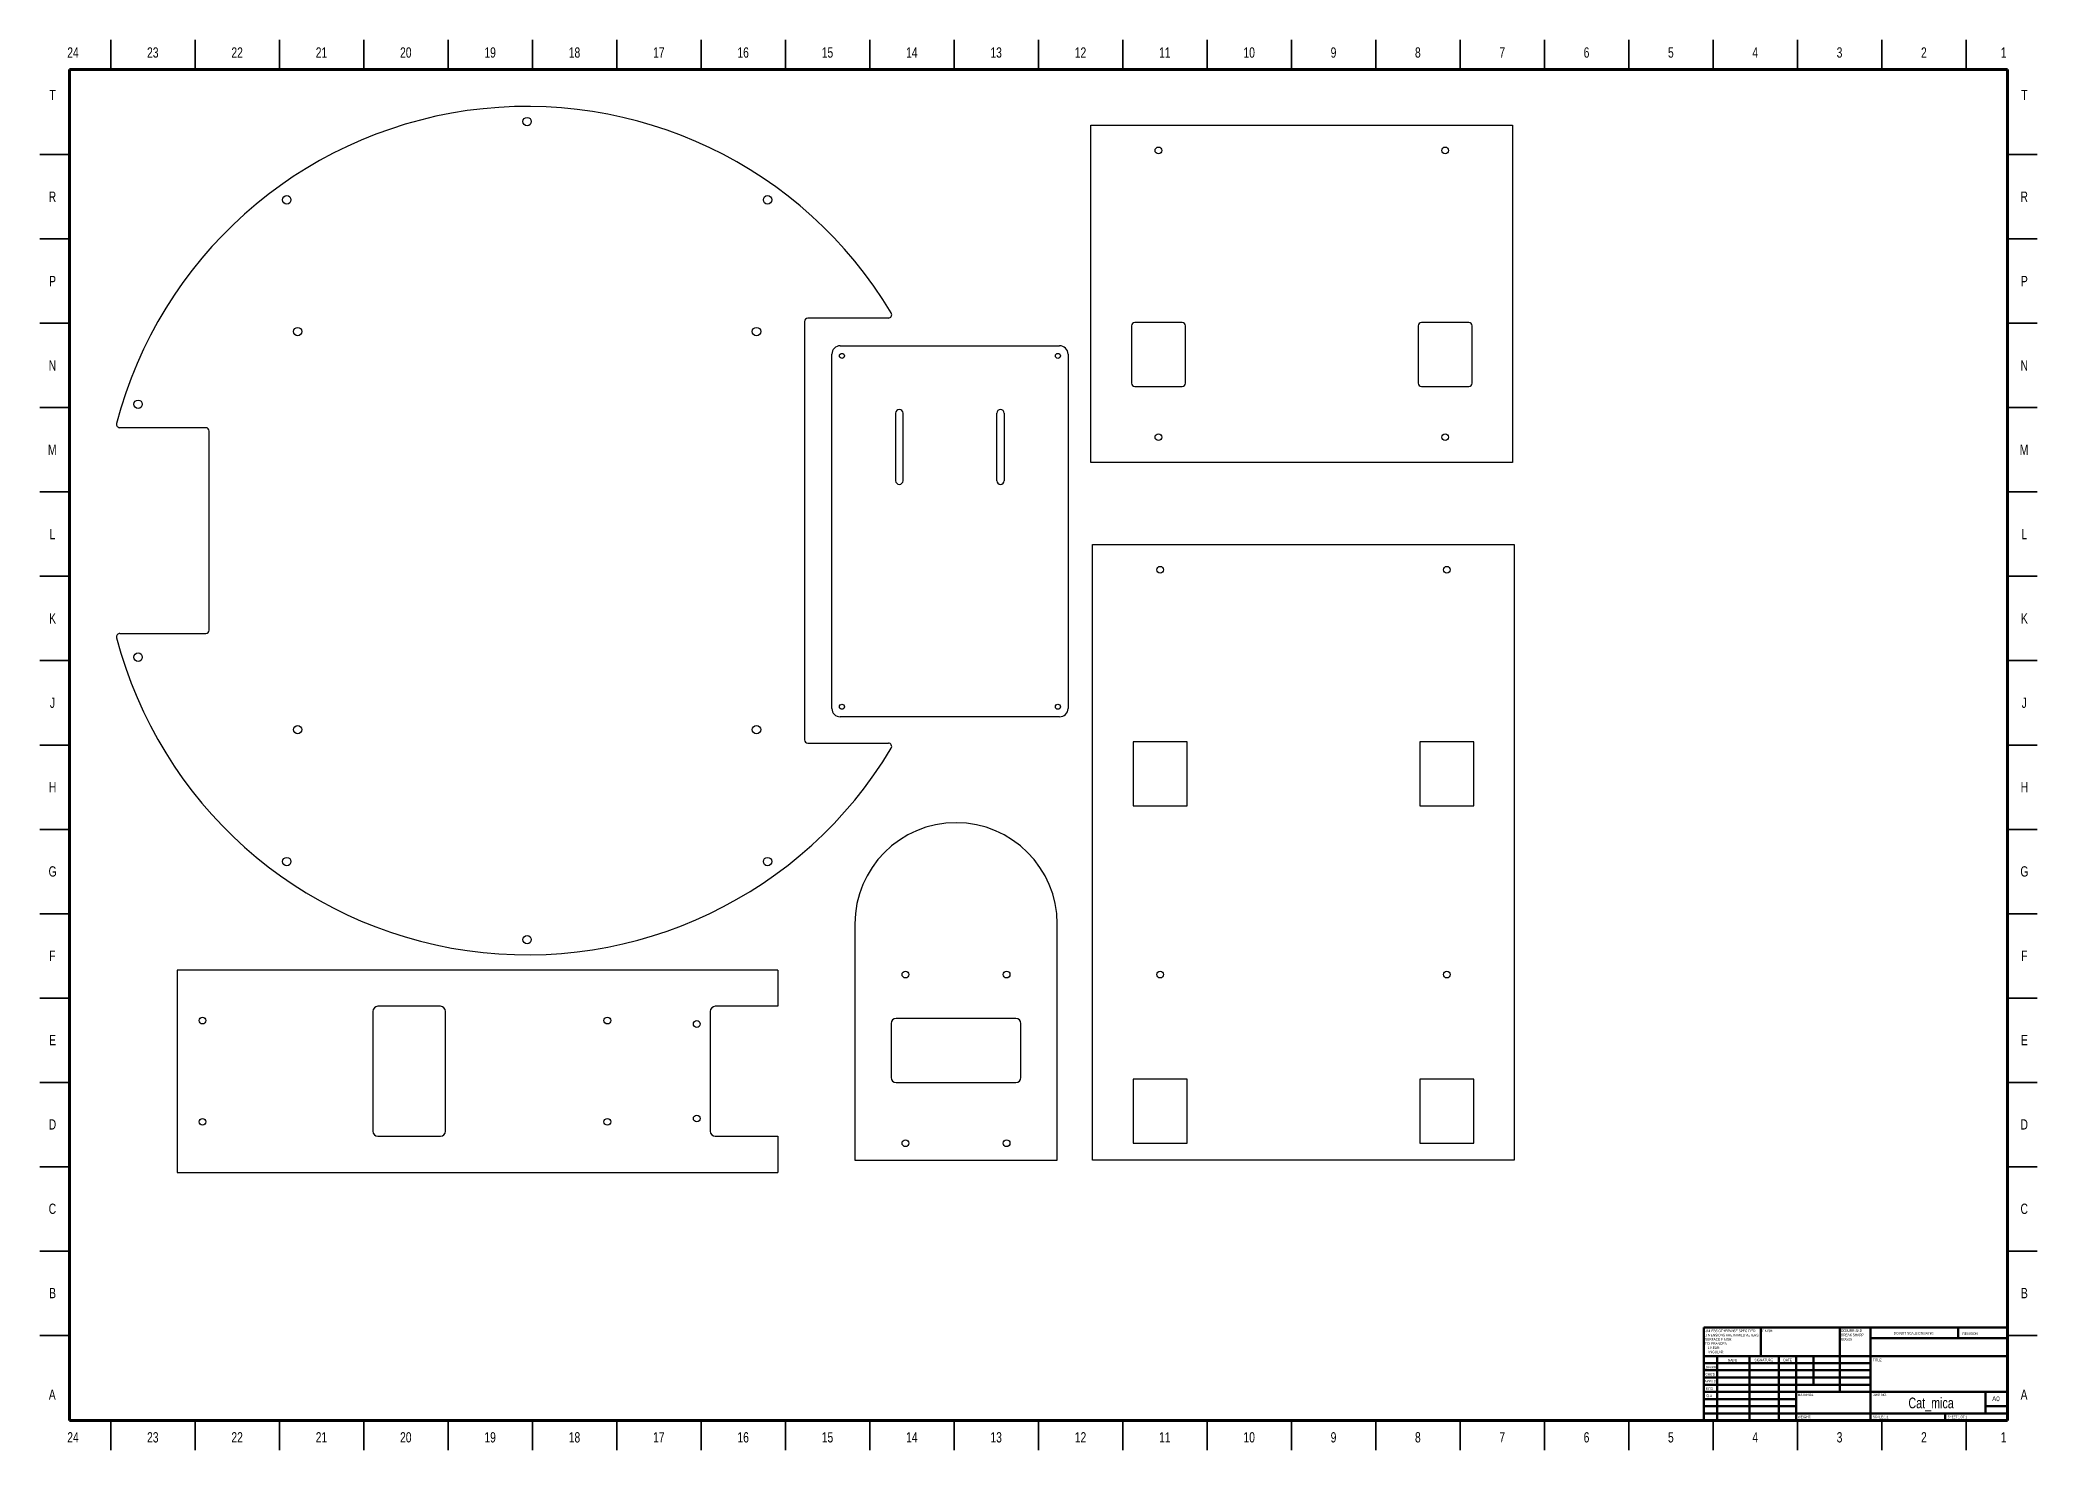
# Model space of a CAD drawing. Header units: millimetres. Extents: x 2 to 1187, y 2 to 839.
import ezdxf

# ---------------------------------------------------------------- set-up
doc = ezdxf.new("R2010")
doc.units = ezdxf.units.MM
doc.styles.add('SLDTEXTSTYLE0', font='TXT', dxfattribs={"width": 0.686449})
doc.styles.add('SLDTEXTSTYLE1', font='TXT', dxfattribs={"width": 0.75})
doc.styles.add('SLDTEXTSTYLE2', font='TXT', dxfattribs={"width": 0.6875})

# ---------------------------------------------------------------- blocks, each defined once
blk = doc.blocks.new('SW_NOTE_0')
at = {"color": 0, "linetype": 'Continuous', "lineweight": 0, "char_height": 1.5, "attachment_point": 1, "style": 'SLDTEXTSTYLE1'}
for s, insert in [('UNLESS OTHERWISE SPECIFIED:', (0, 1.9)), ('TOLERANCES:', (0, -5.6)), ('DIMENSIONS ARE IN MILLIMETERS', (0, -0.6)), ('SURFACE FINISH:', (0, -3.1)), ('ANGULAR:', (1.7, -10.6)), ('LINEAR:', (1.7, -8.1))]:
    blk.add_mtext(s, dxfattribs=dict(at, insert=insert))
blk = doc.blocks.new('SW_NOTE_1')
at = {"color": 0, "linetype": 'Continuous', "lineweight": 0, "char_height": 1.5, "attachment_point": 1, "style": 'SLDTEXTSTYLE1'}
for s, insert in [('DEBURR AND', (0, 1.9)), ('BREAK SHARP', (0, -0.6)), ('EDGES', (0, -3.1))]:
    blk.add_mtext(s, dxfattribs=dict(at, insert=insert))

msp = doc.modelspace()

# ---------------------------------------------------------------- linework, layer by layer
at = {"color": 7, "linetype": 'Continuous', "lineweight": 35}
for p, q in [((44.5, 821), (44.5, 838.5)), ((94.5, 821), (94.5, 838.5)), ((144.5, 821), (144.5, 838.5)), ((194.5, 821), (194.5, 838.5)), ((244.5, 821), (244.5, 838.5)), ((294.5, 821), (294.5, 838.5)), ((344.5, 821), (344.5, 838.5)), ((394.5, 821), (394.5, 838.5)), ((444.5, 821), (444.5, 838.5)), ((494.5, 821), (494.5, 838.5)), ((544.5, 821), (544.5, 838.5)), ((594.5, 821), (594.5, 838.5)), ((594.5, 838.5), (594.5, 821)), ((644.5, 821), (644.5, 838.5)), ((694.5, 821), (694.5, 838.5)), ((744.5, 821), (744.5, 838.5)), ((794.5, 821), (794.5, 838.5)), ((844.5, 821), (844.5, 838.5)), ((894.5, 821), (894.5, 838.5)), ((944.5, 821), (944.5, 838.5)), ((994.5, 821), (994.5, 838.5)), ((1044.5, 821), (1044.5, 838.5)), ((1094.5, 821), (1094.5, 838.5)), ((1144.5, 821), (1144.5, 838.5)), ((20, 770.5), (2.5, 770.5)), ((1169, 770.5), (1186.5, 770.5)), ((20, 720.5), (2.5, 720.5)), ((1169, 720.5), (1186.5, 720.5)), ((20, 670.5), (2.5, 670.5)), ((1169, 670.5), (1186.5, 670.5)), ((20, 620.5), (2.5, 620.5)), ((1169, 620.5), (1186.5, 620.5)), ((20, 570.5), (2.5, 570.5)), ((1169, 570.5), (1186.5, 570.5)), ((20, 520.5), (2.5, 520.5)), ((1169, 520.5), (1186.5, 520.5)), ((20, 470.5), (2.5, 470.5)), ((1169, 470.5), (1186.5, 470.5)), ((20, 420.5), (2.5, 420.5)), ((2.5, 420.5), (20, 420.5)), ((1169, 420.5), (1186.5, 420.5)), ((1186.5, 420.5), (1169, 420.5)), ((20, 370.5), (2.5, 370.5)), ((1169, 370.5), (1186.5, 370.5)), ((20, 320.5), (2.5, 320.5)), ((1169, 320.5), (1186.5, 320.5)), ((20, 270.5), (2.5, 270.5)), ((1169, 270.5), (1186.5, 270.5)), ((20, 220.5), (2.5, 220.5)), ((1169, 220.5), (1186.5, 220.5)), ((20, 170.5), (2.5, 170.5)), ((1169, 170.5), (1186.5, 170.5)), ((20, 120.5), (2.5, 120.5)), ((1169, 120.5), (1186.5, 120.5)), ((20, 70.5), (2.5, 70.5)), ((1169, 70.5), (1186.5, 70.5)), ((44.5, 20), (44.5, 2.5)), ((94.5, 20), (94.5, 2.5)), ((144.5, 20), (144.5, 2.5)), ((194.5, 20), (194.5, 2.5)), ((244.5, 20), (244.5, 2.5)), ((294.5, 20), (294.5, 2.5)), ((344.5, 20), (344.5, 2.5)), ((394.5, 20), (394.5, 2.5)), ((444.5, 20), (444.5, 2.5)), ((494.5, 20), (494.5, 2.5)), ((544.5, 20), (544.5, 2.5)), ((594.5, 20), (594.5, 2.5)), ((594.5, 2.5), (594.5, 20)), ((644.5, 20), (644.5, 2.5)), ((694.5, 20), (694.5, 2.5)), ((744.5, 20), (744.5, 2.5)), ((794.5, 20), (794.5, 2.5)), ((844.5, 20), (844.5, 2.5)), ((894.5, 20), (894.5, 2.5)), ((944.5, 20), (944.5, 2.5)), ((994.5, 20), (994.5, 2.5)), ((1044.5, 20), (1044.5, 2.5)), ((1094.5, 20), (1094.5, 2.5)), ((1144.5, 20), (1144.5, 2.5))]:
    msp.add_line(p, q, dxfattribs=at)
at = {"color": 7, "linetype": 'Continuous', "lineweight": 70}
for p, q in [((20, 20), (20, 821)), ((20, 821), (1169, 821)), ((1169, 821), (1169, 20)), ((1169, 20), (20, 20))]:
    msp.add_line(p, q, dxfattribs=at)
at = {"color": 7, "linetype": 'Continuous', "lineweight": 25}
for p, q in [((625.6, 788), (875.6, 788)), ((625.6, 588), (625.6, 788)), ((875.6, 788), (875.6, 588)), ((455.8, 671.6), (455.8, 423.6)), ((505.5, 673.6), (457.8, 673.6)), ((649.6, 669), (649.6, 635)), ((679.6, 671), (651.6, 671)), ((681.6, 635), (681.6, 669)), ((819.6, 669), (819.6, 635)), ((849.6, 671), (821.6, 671)), ((851.6, 635), (851.6, 669)), ((472, 442.2), (472, 652.2)), ((477, 657.2), (607, 657.2)), ((612, 652.2), (612, 442.2)), ((651.6, 633), (679.6, 633)), ((821.6, 633), (849.6, 633)), ((509.8, 617.2), (509.8, 577.2)), ((514.2, 577.2), (514.2, 617.2)), ((569.8, 577.2), (569.8, 617.2)), ((574.2, 617.2), (574.2, 577.2)), ((100.8, 608.6), (49.9, 608.6)), ((102.8, 488.6), (102.8, 606.6)), ((875.6, 588), (625.6, 588)), ((626.6, 539.4), (876.6, 539.4)), ((626.6, 174.4), (626.6, 539.4)), ((876.6, 539.4), (876.6, 174.4)), ((49.9, 486.6), (100.8, 486.6)), ((607, 437.2), (477, 437.2)), ((457.8, 421.6), (505.5, 421.6)), ((682.6, 422.4), (650.6, 422.4)), ((650.6, 422.4), (650.6, 384.4)), ((682.6, 384.4), (682.6, 422.4)), ((852.6, 422.4), (820.6, 422.4)), ((820.6, 422.4), (820.6, 384.4)), ((852.6, 384.4), (852.6, 422.4)), ((650.6, 384.4), (682.6, 384.4)), ((820.6, 384.4), (852.6, 384.4)), ((485.6, 314.4), (485.6, 174.4)), ((605.6, 174.4), (605.6, 314.4)), ((83.9, 287.1), (83.9, 167.1)), ((439.9, 287.1), (83.9, 287.1)), ((439.9, 287.1), (439.9, 265.6)), ((199.9, 262.6), (199.9, 191.6)), ((239.9, 265.6), (202.9, 265.6)), ((242.9, 191.6), (242.9, 262.6)), ((399.9, 262.6), (399.9, 191.6)), ((439.9, 265.6), (402.9, 265.6)), ((507.1, 255.4), (507.1, 223.4)), ((581.1, 258.4), (510.1, 258.4)), ((584.1, 223.4), (584.1, 255.4)), ((510.1, 220.4), (581.1, 220.4)), ((682.6, 222.4), (650.6, 222.4)), ((650.6, 222.4), (650.6, 184.4)), ((682.6, 184.4), (682.6, 222.4)), ((852.6, 222.4), (820.6, 222.4)), ((820.6, 222.4), (820.6, 184.4)), ((852.6, 184.4), (852.6, 222.4)), ((202.9, 188.6), (239.9, 188.6)), ((402.9, 188.6), (439.9, 188.6)), ((439.9, 188.6), (439.9, 167.1)), ((650.6, 184.4), (682.6, 184.4)), ((820.6, 184.4), (852.6, 184.4)), ((83.9, 167.1), (439.9, 167.1)), ((485.6, 174.4), (605.6, 174.4)), ((876.6, 174.4), (626.6, 174.4))]:
    msp.add_line(p, q, dxfattribs=at)
at = {"color": 7, "linetype": 'Continuous', "lineweight": 50}
for p, q in [((989, 75.2), (1169, 75.2)), ((989, 75.2), (989, 20)), ((1022.8, 58.2), (1022.8, 75.2)), ((1069.6, 75.2), (1069.6, 37)), ((1087.8, 75.2), (1087.8, 20)), ((1139.8, 68.9), (1139.8, 75.2)), ((1169, 68.9), (1087.8, 68.9)), ((1169, 58.2), (989, 58.2)), ((1087.8, 54), (989, 54)), ((1087.8, 49.8), (989, 49.8)), ((996.8, 58.2), (996.8, 20)), ((1016, 58.2), (1016, 20)), ((1033.4, 58.2), (1033.4, 20)), ((1043.6, 20), (1043.6, 58.2)), ((1054, 41.2), (1054, 58.2)), ((1087.8, 45.5), (989, 45.5)), ((1087.8, 41.2), (989, 41.2)), ((1043.6, 37), (989, 37)), ((1043.6, 37), (1169, 37)), ((1156, 24.2), (1156, 37)), ((1043.6, 32.7), (989, 32.7)), ((1043.6, 28.5), (989, 28.5)), ((989, 24.2), (1169, 24.2)), ((1132, 20), (1132, 24.2)), ((1169, 28.5), (1156, 28.5))]:
    msp.add_line(p, q, dxfattribs=at)
at = {"color": 7, "linetype": 'Continuous', "lineweight": 25}
for centre, radius in [((291.3, 790.1), 2.5), ((665.6, 773), 2), ((835.6, 773), 2), ((148.8, 743.7), 2.5), ((433.9, 743.7), 2.5), ((155.3, 665.6), 2.5), ((427.3, 665.6), 2.5), ((478, 651.2), 1.5), ((606, 651.2), 1.5), ((60.7, 622.5), 2.5), ((665.6, 603), 2), ((835.6, 603), 2), ((666.6, 524.4), 2), ((836.6, 524.4), 2), ((60.7, 472.6), 2.5), ((478, 443.2), 1.5), ((606, 443.2), 1.5), ((155.3, 429.6), 2.5), ((427.3, 429.6), 2.5), ((148.8, 351.4), 2.5), ((433.9, 351.4), 2.5), ((291.3, 305.1), 2.5), ((515.6, 284.4), 2), ((575.6, 284.4), 2), ((666.6, 284.4), 2), ((836.6, 284.4), 2), ((98.9, 257.1), 2), ((338.9, 257.1), 2), ((391.9, 255.1), 2), ((98.9, 197.1), 2), ((338.9, 197.1), 2), ((391.9, 199.1), 2), ((515.6, 184.4), 2), ((575.6, 184.4), 2)]:
    msp.add_circle(centre, radius, dxfattribs=at)
for centre, radius, start, end in [((291.3, 547.6), 251.5, 30.8656, 165.3742), ((505.5, 675.6), 2, 270, 30.8656), ((457.8, 671.6), 2, 90, 180), ((651.6, 669), 2, 90, 180), ((679.6, 669), 2, 0, 90), ((821.6, 669), 2, 90, 180), ((849.6, 669), 2, 0, 90), ((477, 652.2), 5, 90, 180), ((607, 652.2), 5, 0, 90), ((651.6, 635), 2, 180, 270), ((679.6, 635), 2, 270, 0), ((821.6, 635), 2, 180, 270), ((849.6, 635), 2, 270, 0), ((512, 617.2), 2.2, 0, 180), ((572, 617.2), 2.2, 0, 180), ((49.9, 610.6), 2, 165.3742, 270), ((100.8, 606.6), 2, 0, 90), ((512, 577.2), 2.2, 180, 0), ((572, 577.2), 2.2, 180, 0), ((49.9, 484.6), 2, 90, 194.6258), ((100.8, 488.6), 2, 270, 0), ((291.3, 547.6), 251.5, 194.6258, 329.1344), ((477, 442.2), 5, 180, 270), ((607, 442.2), 5, 270, 0), ((457.8, 423.6), 2, 180, 270), ((505.5, 419.6), 2, 329.1344, 90), ((545.6, 314.4), 60, 90, 180), ((545.6, 314.4), 60, 0, 90), ((202.9, 262.6), 3, 90, 180), ((239.9, 262.6), 3, 0, 90), ((402.9, 262.6), 3, 90, 180), ((510.1, 255.4), 3, 90, 180), ((581.1, 255.4), 3, 0, 90), ((510.1, 223.4), 3, 180, 270), ((581.1, 223.4), 3, 270, 0), ((202.9, 191.6), 3, 180, 270), ((239.9, 191.6), 3, 270, 0), ((402.9, 191.6), 3, 180, 270)]:
    msp.add_arc(centre, radius, start, end, dxfattribs=at)

# ---------------------------------------------------------------- block references
at = {"color": 7, "linetype": 'Continuous', "lineweight": 0}
for name, p in [('SW_NOTE_0', (989.6, 72)), ('SW_NOTE_1', (1070.3, 72.1))]:
    msp.add_blockref(name, p, dxfattribs=at)

# ---------------------------------------------------------------- texts
for s, insert, char_height, attachment_point, style in [('24', (22.1, 834.1), 6.1, 2, 'SLDTEXTSTYLE1'), ('23', (69.4, 834.1), 6.1, 2, 'SLDTEXTSTYLE1'), ('22', (119.4, 834.1), 6.1, 2, 'SLDTEXTSTYLE1'), ('21', (169.4, 834.1), 6.1, 2, 'SLDTEXTSTYLE1'), ('20', (219.4, 834.1), 6.1, 2, 'SLDTEXTSTYLE1'), ('19', (269.4, 834.1), 6.1, 2, 'SLDTEXTSTYLE1'), ('18', (319.4, 834.1), 6.1, 2, 'SLDTEXTSTYLE1'), ('17', (369.4, 834.1), 6.1, 2, 'SLDTEXTSTYLE1'), ('16', (419.4, 834.1), 6.1, 2, 'SLDTEXTSTYLE1'), ('15', (469.4, 834.1), 6.1, 2, 'SLDTEXTSTYLE1'), ('14', (519.4, 834.1), 6.1, 2, 'SLDTEXTSTYLE1'), ('13', (569.4, 834.1), 6.1, 2, 'SLDTEXTSTYLE1'), ('12', (619.4, 834.1), 6.1, 2, 'SLDTEXTSTYLE1'), ('11', (669.4, 834.1), 6.1, 2, 'SLDTEXTSTYLE1'), ('10', (719.4, 834.1), 6.1, 2, 'SLDTEXTSTYLE1'), ('9', (769.4, 834.1), 6.1, 2, 'SLDTEXTSTYLE1'), ('8', (819.4, 834.1), 6.1, 2, 'SLDTEXTSTYLE1'), ('7', (869.4, 834.1), 6.1, 2, 'SLDTEXTSTYLE1'), ('6', (919.4, 834.1), 6.1, 2, 'SLDTEXTSTYLE1'), ('5', (969.4, 834.1), 6.1, 2, 'SLDTEXTSTYLE1'), ('4', (1019.4, 834.1), 6.1, 2, 'SLDTEXTSTYLE1'), ('3', (1069.4, 834.1), 6.1, 2, 'SLDTEXTSTYLE1'), ('2', (1119.4, 834.1), 6.1, 2, 'SLDTEXTSTYLE1'), ('1', (1166.7, 834.1), 6.1, 2, 'SLDTEXTSTYLE1'), ('T', (10, 808.9), 6.1, 2, 'SLDTEXTSTYLE1'), ('T', (1179, 808.9), 6.1, 2, 'SLDTEXTSTYLE1'), ('R', (9.9, 748.6), 6.1, 2, 'SLDTEXTSTYLE1'), ('R', (1178.9, 748.6), 6.1, 2, 'SLDTEXTSTYLE1'), ('P', (10, 698.6), 6.1, 2, 'SLDTEXTSTYLE1'), ('P', (1179, 698.6), 6.1, 2, 'SLDTEXTSTYLE1'), ('N', (9.9, 648.6), 6.1, 2, 'SLDTEXTSTYLE1'), ('N', (1178.9, 648.6), 6.1, 2, 'SLDTEXTSTYLE1'), ('M', (9.8, 598.6), 6.1, 2, 'SLDTEXTSTYLE1'), ('M', (1178.8, 598.6), 6.1, 2, 'SLDTEXTSTYLE1'), ('L', (9.9, 548.6), 6.1, 2, 'SLDTEXTSTYLE1'), ('L', (1178.9, 548.6), 6.1, 2, 'SLDTEXTSTYLE1'), ('K', (10, 498.6), 6.1, 2, 'SLDTEXTSTYLE1'), ('K', (1179, 498.6), 6.1, 2, 'SLDTEXTSTYLE1'), ('J', (9.9, 448.6), 6.1, 2, 'SLDTEXTSTYLE1'), ('J', (1178.9, 448.6), 6.1, 2, 'SLDTEXTSTYLE1'), ('H', (10, 398.6), 6.1, 2, 'SLDTEXTSTYLE1'), ('H', (1179, 398.6), 6.1, 2, 'SLDTEXTSTYLE1'), ('G', (10, 348.6), 6.1, 2, 'SLDTEXTSTYLE1'), ('G', (1179, 348.6), 6.1, 2, 'SLDTEXTSTYLE1'), ('F', (9.9, 298.6), 6.1, 2, 'SLDTEXTSTYLE1'), ('F', (1178.9, 298.6), 6.1, 2, 'SLDTEXTSTYLE1'), ('E', (10, 248.6), 6.1, 2, 'SLDTEXTSTYLE1'), ('E', (1179, 248.6), 6.1, 2, 'SLDTEXTSTYLE1'), ('D', (9.9, 198.6), 6.1, 2, 'SLDTEXTSTYLE1'), ('D', (1178.9, 198.6), 6.1, 2, 'SLDTEXTSTYLE1'), ('C', (9.9, 148.6), 6.1, 2, 'SLDTEXTSTYLE1'), ('C', (1178.9, 148.6), 6.1, 2, 'SLDTEXTSTYLE1'), ('B', (10, 98.6), 6.1, 2, 'SLDTEXTSTYLE1'), ('B', (1179, 98.6), 6.1, 2, 'SLDTEXTSTYLE1'), ('FINISH:', (1023.4, 73.9), 1.5, 1, 'SLDTEXTSTYLE1'), ('DO NOT SCALE DRAWING', (1101.6, 72.5), 1.5, 1, 'SLDTEXTSTYLE1'), ('REVISION', (1142.3, 72.3), 1.5, 1, 'SLDTEXTSTYLE1'), ('DRAWN', (989.6, 52.4), 1.5, 1, 'SLDTEXTSTYLE0'), ("CHK'D", (989.9, 48.2), 1.5, 1, 'SLDTEXTSTYLE1'), ('NAME', (1003.3, 56.5), 1.5, 1, 'SLDTEXTSTYLE1'), ('SIGNATURE', (1019, 56.6), 1.5, 1, 'SLDTEXTSTYLE1'), ('DATE', (1036.2, 56.6), 1.5, 1, 'SLDTEXTSTYLE1'), ('TITLE:', (1089.1, 56.6), 1.5, 1, 'SLDTEXTSTYLE1'), ('A', (9.8, 38.4), 6.1, 2, 'SLDTEXTSTYLE1'), ("APPV'D", (989.4, 44.1), 1.5, 1, 'SLDTEXTSTYLE1'), ('MFG', (990.1, 39.7), 1.5, 1, 'SLDTEXTSTYLE1'), ('Q.A', (990.5, 35.5), 1.5, 1, 'SLDTEXTSTYLE1'), ('MATERIAL:', (1044.6, 36), 1.5, 1, 'SLDTEXTSTYLE1'), ('DWG NO.', (1089, 36), 1.5, 1, 'SLDTEXTSTYLE1'), ('A', (1178.8, 38.4), 6.1, 2, 'SLDTEXTSTYLE1'), ('Cat_mica', (1123.7, 33.6), 6.35, 2, 'SLDTEXTSTYLE1'), ('A0', (1159.9, 34.4), 2.91, 1, 'SLDTEXTSTYLE1'), ('24', (22.1, 13.1), 6.1, 2, 'SLDTEXTSTYLE1'), ('23', (69.4, 13.1), 6.1, 2, 'SLDTEXTSTYLE1'), ('22', (119.4, 13.1), 6.1, 2, 'SLDTEXTSTYLE1'), ('21', (169.4, 13.1), 6.1, 2, 'SLDTEXTSTYLE1'), ('20', (219.4, 13.1), 6.1, 2, 'SLDTEXTSTYLE1'), ('19', (269.4, 13.1), 6.1, 2, 'SLDTEXTSTYLE1'), ('18', (319.4, 13.1), 6.1, 2, 'SLDTEXTSTYLE1'), ('17', (369.4, 13.1), 6.1, 2, 'SLDTEXTSTYLE1'), ('16', (419.4, 13.1), 6.1, 2, 'SLDTEXTSTYLE1'), ('15', (469.4, 13.1), 6.1, 2, 'SLDTEXTSTYLE1'), ('14', (519.4, 13.1), 6.1, 2, 'SLDTEXTSTYLE1'), ('13', (569.4, 13.1), 6.1, 2, 'SLDTEXTSTYLE1'), ('12', (619.4, 13.1), 6.1, 2, 'SLDTEXTSTYLE1'), ('11', (669.4, 13.1), 6.1, 2, 'SLDTEXTSTYLE1'), ('10', (719.4, 13.1), 6.1, 2, 'SLDTEXTSTYLE1'), ('9', (769.4, 13.1), 6.1, 2, 'SLDTEXTSTYLE1'), ('8', (819.4, 13.1), 6.1, 2, 'SLDTEXTSTYLE1'), ('7', (869.4, 13.1), 6.1, 2, 'SLDTEXTSTYLE1'), ('6', (919.4, 13.1), 6.1, 2, 'SLDTEXTSTYLE1'), ('5', (969.4, 13.1), 6.1, 2, 'SLDTEXTSTYLE1'), ('4', (1019.4, 13.1), 6.1, 2, 'SLDTEXTSTYLE1'), ('WEIGHT:', (1044.6, 22.9), 1.5, 1, 'SLDTEXTSTYLE1'), ('3', (1069.4, 13.1), 6.1, 2, 'SLDTEXTSTYLE1'), ('SCALE:1:1', (1089.1, 22.9), 1.5, 1, 'SLDTEXTSTYLE1'), ('2', (1119.4, 13.1), 6.1, 2, 'SLDTEXTSTYLE1'), ('SHEET 1 OF 1', (1133.5, 22.9), 1.5, 1, 'SLDTEXTSTYLE2'), ('1', (1166.7, 13.1), 6.1, 2, 'SLDTEXTSTYLE1')]:
    msp.add_mtext(s, dxfattribs=dict(at, insert=insert, char_height=char_height, attachment_point=attachment_point, style=style))

doc.saveas('drawing.dxf')
